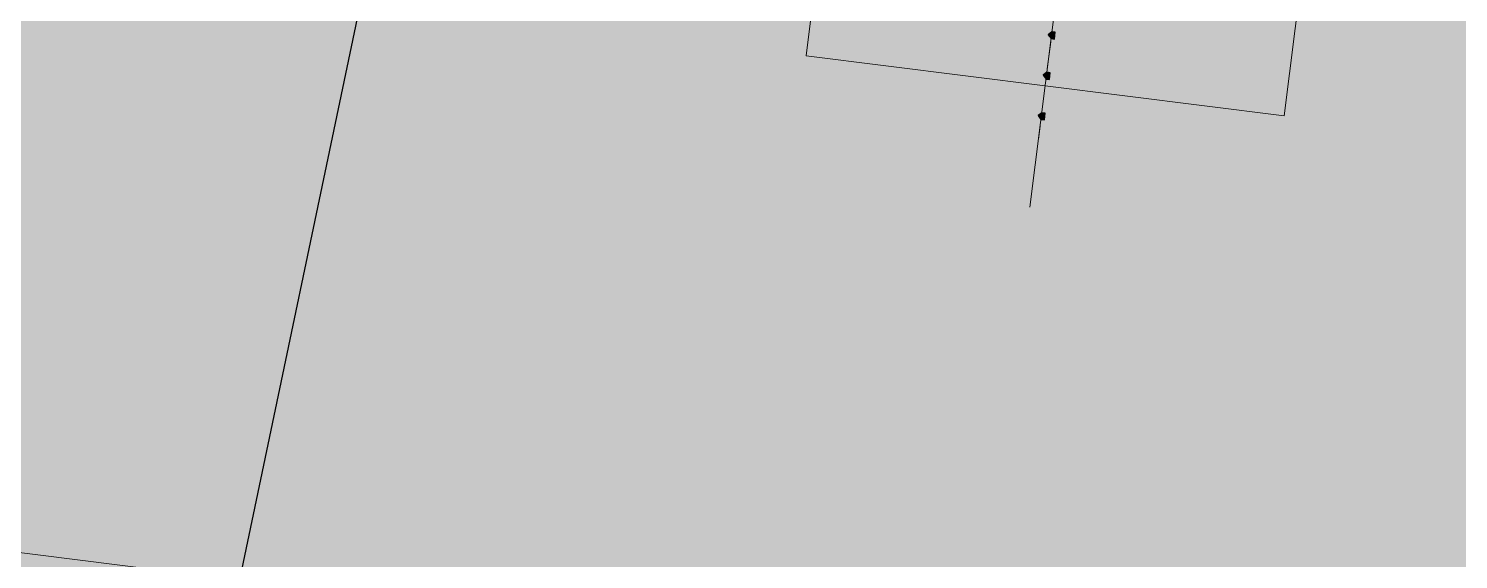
# Model space of a CAD drawing. Header units: metres. Extents: x -4 to 509425, y 7549 to 4732445.
# Drawn here: x 476057.508 to 476061.074, y 4719769.978 to 4719771.302 of the extents above; entities that cross this region are included whole.
import ezdxf

# ---------------------------------------------------------------- set-up
doc = ezdxf.new("R2010")
doc.units = ezdxf.units.M
doc.header["$LTSCALE"] = 0.01
doc.header["$MEASUREMENT"] = 0
doc.layers.get('0').update_dxf_attribs({"lineweight": 0})
for name, color, linetype in [('_SUBESTACIÓN', 1, 'Continuous'), ('PARCELAS', 31, 'Continuous'), ('SUBESTACION LA VID', 253, 'Continuous')]:
    doc.layers.add(name, color=color, linetype=linetype)

# ---------------------------------------------------------------- blocks, each defined once
blk = doc.blocks.new('A$Cfff6051d')
at = {"layer": 'SUBESTACION LA VID', "transparency": 33554687}
h = blk.add_hatch(color=256, dxfattribs=at)
h.dxf.hatch_style = 2
h.paths.add_polyline_path([(476060.0676, 4719771.284), (476060.0687, 4719771.2924), (476060.0603, 4719771.2935), (476060.0508, 4719771.2861), (476060.0582, 4719771.2767), (476060.0666, 4719771.2756)])
h = blk.add_hatch(color=256, dxfattribs=at)
h.dxf.hatch_style = 2
h.paths.add_polyline_path([(476060.0676, 4719771.284), (476060.0687, 4719771.2924), (476060.0603, 4719771.2935), (476060.0508, 4719771.2861), (476060.0582, 4719771.2767), (476060.0666, 4719771.2756)])
h = blk.add_hatch(color=256, dxfattribs=at)
h.dxf.hatch_style = 2
h.paths.add_polyline_path([(476060.0676, 4719771.284), (476060.0687, 4719771.2924), (476060.0603, 4719771.2935), (476060.0508, 4719771.2861), (476060.0582, 4719771.2767), (476060.0666, 4719771.2756)])
h = blk.add_hatch(color=256, dxfattribs=at)
h.dxf.hatch_style = 2
h.paths.add_polyline_path([(476060.0676, 4719771.284), (476060.0687, 4719771.2924), (476060.0603, 4719771.2935), (476060.0508, 4719771.2861), (476060.0582, 4719771.2767), (476060.0666, 4719771.2756)])
h = blk.add_hatch(color=256, dxfattribs=at)
h.dxf.hatch_style = 2
h.paths.add_polyline_path([(476060.055, 4719771.1832), (476060.0561, 4719771.1916), (476060.0477, 4719771.1927), (476060.0382, 4719771.1853), (476060.0455, 4719771.1759), (476060.054, 4719771.1748)])
h = blk.add_hatch(color=256, dxfattribs=at)
h.dxf.hatch_style = 2
h.paths.add_polyline_path([(476060.055, 4719771.1832), (476060.0561, 4719771.1916), (476060.0477, 4719771.1927), (476060.0382, 4719771.1853), (476060.0455, 4719771.1759), (476060.054, 4719771.1748)])
h = blk.add_hatch(color=256, dxfattribs=at)
h.dxf.hatch_style = 2
h.paths.add_polyline_path([(476060.055, 4719771.1832), (476060.0561, 4719771.1916), (476060.0477, 4719771.1927), (476060.0382, 4719771.1853), (476060.0455, 4719771.1759), (476060.054, 4719771.1748)])
h = blk.add_hatch(color=256, dxfattribs=at)
h.dxf.hatch_style = 2
h.paths.add_polyline_path([(476060.055, 4719771.1832), (476060.0561, 4719771.1916), (476060.0477, 4719771.1927), (476060.0382, 4719771.1853), (476060.0455, 4719771.1759), (476060.054, 4719771.1748)])
h = blk.add_hatch(color=256, dxfattribs=at)
h.dxf.hatch_style = 2
h.paths.add_polyline_path([(476060.0424, 4719771.0824), (476060.0434, 4719771.0908), (476060.035, 4719771.0919), (476060.0256, 4719771.0845), (476060.0329, 4719771.0751), (476060.0413, 4719771.074)])
h = blk.add_hatch(color=256, dxfattribs=at)
h.dxf.hatch_style = 2
h.paths.add_polyline_path([(476060.0424, 4719771.0824), (476060.0434, 4719771.0908), (476060.035, 4719771.0919), (476060.0256, 4719771.0845), (476060.0329, 4719771.0751), (476060.0413, 4719771.074)])
h = blk.add_hatch(color=256, dxfattribs=at)
h.dxf.hatch_style = 2
h.paths.add_polyline_path([(476060.0424, 4719771.0824), (476060.0434, 4719771.0908), (476060.035, 4719771.0919), (476060.0256, 4719771.0845), (476060.0329, 4719771.0751), (476060.0413, 4719771.074)])
h = blk.add_hatch(color=256, dxfattribs=at)
h.dxf.hatch_style = 2
h.paths.add_polyline_path([(476060.0424, 4719771.0824), (476060.0434, 4719771.0908), (476060.035, 4719771.0919), (476060.0256, 4719771.0845), (476060.0329, 4719771.0751), (476060.0413, 4719771.074)])
at = {"layer": 'SUBESTACION LA VID', "lineweight": 15}
for p, q in [((476076.4761, 4719767.6143), (475978.9986, 4719779.835)), ((476060.0055, 4719770.8567), (476060.2014, 4719772.4191)), ((476060.0571, 4719771.2683), (476060.0487, 4719771.2011)), ((476060.0571, 4719771.2683), (476060.0487, 4719771.2011)), ((476060.0571, 4719771.2683), (476060.0487, 4719771.2011)), ((476060.0571, 4719771.2683), (476060.0487, 4719771.2011)), ((476060.0445, 4719771.1675), (476060.0361, 4719771.1003)), ((476060.0445, 4719771.1675), (476060.0361, 4719771.1003)), ((476060.0445, 4719771.1675), (476060.0361, 4719771.1003)), ((476060.0445, 4719771.1675), (476060.0361, 4719771.1003)), ((476060.0308, 4719771.0583), (476060.0266, 4719771.0247)), ((476060.0308, 4719771.0583), (476060.0266, 4719771.0247)), ((476060.0308, 4719771.0583), (476060.0266, 4719771.0247)), ((476060.0308, 4719771.0583), (476060.0266, 4719771.0247))]:
    blk.add_line(p, q, dxfattribs=at)
blk.add_lwpolyline([(476060.3093, 4719771.7827), (476060.721, 4719771.7311), (476060.6399, 4719771.0843), (476059.447, 4719771.2339), (476059.5281, 4719771.8807), (476059.9313, 4719771.8301)], dxfattribs=at)
at = {"layer": 'SUBESTACION LA VID'}
for points in [[(476060.0676, 4719771.284), (476060.0687, 4719771.2924), (476060.0603, 4719771.2935), (476060.0508, 4719771.2861), (476060.0582, 4719771.2767), (476060.0666, 4719771.2756)], [(476060.0676, 4719771.284), (476060.0687, 4719771.2924), (476060.0603, 4719771.2935), (476060.0508, 4719771.2861), (476060.0582, 4719771.2767), (476060.0666, 4719771.2756)], [(476060.0676, 4719771.284), (476060.0687, 4719771.2924), (476060.0603, 4719771.2935), (476060.0508, 4719771.2861), (476060.0582, 4719771.2767), (476060.0666, 4719771.2756)], [(476060.0676, 4719771.284), (476060.0687, 4719771.2924), (476060.0603, 4719771.2935), (476060.0508, 4719771.2861), (476060.0582, 4719771.2767), (476060.0666, 4719771.2756)], [(476060.055, 4719771.1832), (476060.0561, 4719771.1916), (476060.0477, 4719771.1927), (476060.0382, 4719771.1853), (476060.0455, 4719771.1759), (476060.054, 4719771.1748)], [(476060.055, 4719771.1832), (476060.0561, 4719771.1916), (476060.0477, 4719771.1927), (476060.0382, 4719771.1853), (476060.0455, 4719771.1759), (476060.054, 4719771.1748)], [(476060.055, 4719771.1832), (476060.0561, 4719771.1916), (476060.0477, 4719771.1927), (476060.0382, 4719771.1853), (476060.0455, 4719771.1759), (476060.054, 4719771.1748)], [(476060.055, 4719771.1832), (476060.0561, 4719771.1916), (476060.0477, 4719771.1927), (476060.0382, 4719771.1853), (476060.0455, 4719771.1759), (476060.054, 4719771.1748)], [(476060.0424, 4719771.0824), (476060.0434, 4719771.0908), (476060.035, 4719771.0919), (476060.0256, 4719771.0845), (476060.0329, 4719771.0751), (476060.0413, 4719771.074)], [(476060.0424, 4719771.0824), (476060.0434, 4719771.0908), (476060.035, 4719771.0919), (476060.0256, 4719771.0845), (476060.0329, 4719771.0751), (476060.0413, 4719771.074)], [(476060.0424, 4719771.0824), (476060.0434, 4719771.0908), (476060.035, 4719771.0919), (476060.0256, 4719771.0845), (476060.0329, 4719771.0751), (476060.0413, 4719771.074)], [(476060.0424, 4719771.0824), (476060.0434, 4719771.0908), (476060.035, 4719771.0919), (476060.0256, 4719771.0845), (476060.0329, 4719771.0751), (476060.0413, 4719771.074)]]:
    blk.add_lwpolyline(points, close=True, dxfattribs=at)
at = {"layer": 'SUBESTACION LA VID', "lineweight": 0}
for points in [[(476060.0676, 4719771.284), (476060.0687, 4719771.2924), (476060.0603, 4719771.2935), (476060.0508, 4719771.2861), (476060.0582, 4719771.2767), (476060.0666, 4719771.2756)], [(476060.0676, 4719771.284), (476060.0687, 4719771.2924), (476060.0603, 4719771.2935), (476060.0508, 4719771.2861), (476060.0582, 4719771.2767), (476060.0666, 4719771.2756)], [(476060.0676, 4719771.284), (476060.0687, 4719771.2924), (476060.0603, 4719771.2935), (476060.0508, 4719771.2861), (476060.0582, 4719771.2767), (476060.0666, 4719771.2756)], [(476060.0676, 4719771.284), (476060.0687, 4719771.2924), (476060.0603, 4719771.2935), (476060.0508, 4719771.2861), (476060.0582, 4719771.2767), (476060.0666, 4719771.2756)], [(476060.055, 4719771.1832), (476060.0561, 4719771.1916), (476060.0477, 4719771.1927), (476060.0382, 4719771.1853), (476060.0455, 4719771.1759), (476060.054, 4719771.1748)], [(476060.055, 4719771.1832), (476060.0561, 4719771.1916), (476060.0477, 4719771.1927), (476060.0382, 4719771.1853), (476060.0455, 4719771.1759), (476060.054, 4719771.1748)], [(476060.055, 4719771.1832), (476060.0561, 4719771.1916), (476060.0477, 4719771.1927), (476060.0382, 4719771.1853), (476060.0455, 4719771.1759), (476060.054, 4719771.1748)], [(476060.055, 4719771.1832), (476060.0561, 4719771.1916), (476060.0477, 4719771.1927), (476060.0382, 4719771.1853), (476060.0455, 4719771.1759), (476060.054, 4719771.1748)], [(476060.0424, 4719771.0824), (476060.0434, 4719771.0908), (476060.035, 4719771.0919), (476060.0256, 4719771.0845), (476060.0329, 4719771.0751), (476060.0413, 4719771.074)], [(476060.0424, 4719771.0824), (476060.0434, 4719771.0908), (476060.035, 4719771.0919), (476060.0256, 4719771.0845), (476060.0329, 4719771.0751), (476060.0413, 4719771.074)], [(476060.0424, 4719771.0824), (476060.0434, 4719771.0908), (476060.035, 4719771.0919), (476060.0256, 4719771.0845), (476060.0329, 4719771.0751), (476060.0413, 4719771.074)], [(476060.0424, 4719771.0824), (476060.0434, 4719771.0908), (476060.035, 4719771.0919), (476060.0256, 4719771.0845), (476060.0329, 4719771.0751), (476060.0413, 4719771.074)]]:
    blk.add_lwpolyline(points, close=True, dxfattribs=at)

msp = doc.modelspace()

# ---------------------------------------------------------------- hatches: boundary and pattern name
at = {"layer": '_SUBESTACIÓN', "transparency": 33554559}
h = msp.add_hatch(color=1, dxfattribs=at)
h.dxf.hatch_style = 1
h.paths.add_polyline_path([(475968.6399, 4719805.825), (476089.9386, 4719790.615), (476078.1686, 4719696.74), (475956.8686, 4719711.9502)])

# ---------------------------------------------------------------- linework, layer by layer
at = {"layer": 'PARCELAS'}
msp.add_lwpolyline([(476049.9346, 4719731.3129), (476067.2306, 4719813.7689)], dxfattribs=at)

# ---------------------------------------------------------------- block references
at = {"linetype": 'Continuous'}
msp.add_blockref('A$Cfff6051d', (0, 0), dxfattribs=at)

doc.saveas('drawing.dxf')
